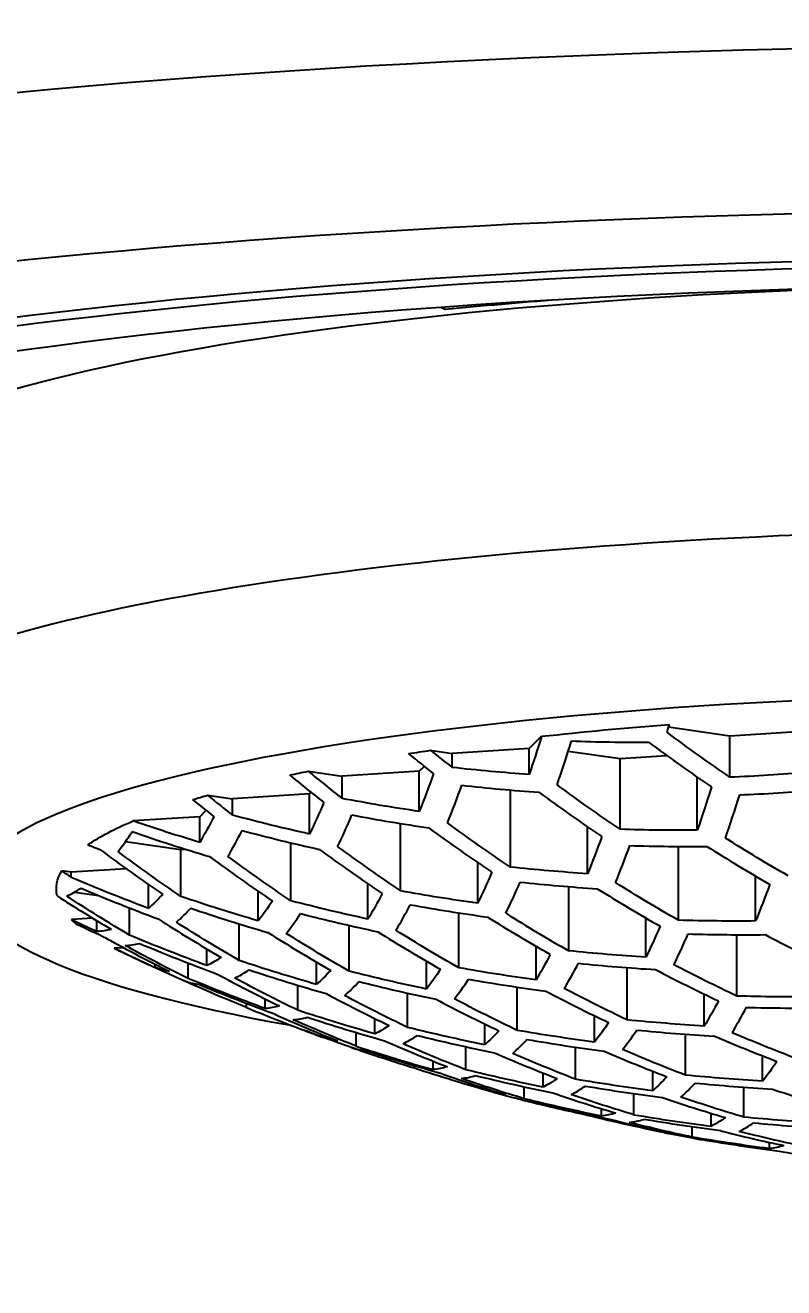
# Model space of a CAD drawing. Header units: millimetres. Extents: x 4900 to 5740, y 840 to 1434.
# Drawn here: x 5028.22 to 5033.55, y 1180.34 to 1189.21 of the extents above; entities that cross this region are included whole.
import ezdxf

# ---------------------------------------------------------------- set-up
doc = ezdxf.new("R2010")
doc.units = ezdxf.units.MM
doc.layers.add('DIM', color=3, linetype='Continuous')
doc.styles.get("Standard").update_dxf_attribs({"font": 'arial.ttf'})
doc.dimstyles.new('사본 ISO-25', dxfattribs={"dimtxt": 7, "dimasz": 7, "dimexe": 2.1, "dimexo": 2.1, "dimgap": 2, "dimtad": 1, "dimtih": 1, "dimtoh": 1, "dimdec": 1, "dimdsep": 46, "dimtxsty": 'Standard', "dimcen": 0, "dimclrd": 3, "dimclre": 3, "dimclrt": 4, "dimazin": 2, "dimtp": 0.1, "dimtm": 0.1, "dimtfac": 0.714286, "dimtdec": 1, "dimtmove": 0, "dimatfit": 3, "dimfxl": 1, "dimarcsym": 0})

# ---------------------------------------------------------------- blocks, each defined once
blk = doc.blocks.new('*D77')
at = {"layer": 'DIM', "color": 3, "lineweight": -2, "transparency": 16777216}
for p, q in [((5033.6345, 1215.6334), (4986.118, 1215.6334)), ((4988.218, 1209.6334), (4988.218, 1148.1968)), ((4988.218, 1076.6332), (4988.218, 1138.0699)), ((4989.5044, 1070.6332), (4990.318, 1070.6332))]:
    blk.add_line(p, q, dxfattribs=at)
at = {"layer": 'DIM', "color": 3, "transparency": 16777216}
for points in [[(4987.218, 1209.6334), (4989.218, 1209.6334), (4988.218, 1215.6334)], [(4987.218, 1076.6332), (4989.218, 1076.6332), (4988.218, 1070.6332)]]:
    blk.add_solid(points, dxfattribs=at)
at = {"layer": 'DIM', "color": 4, "transparency": 16777216, "insert": (4988.218, 1143.1333), "char_height": 6, "attachment_point": 5}
blk.add_mtext('145', dxfattribs=at)

msp = doc.modelspace()

# ---------------------------------------------------------------- linework, layer by layer
at = {"extrusion": (0, 1, 0)}
for p, q in [((5031.1361, 1187.2317), (5031.1685, 1187.2162)), ((5032.7405, 1184.2793), (5033.1717, 1184.2165)), ((5031.7597, 1184.1273), (5031.8471, 1184.2133)), ((5033.1717, 1184.2165), (5033.7143, 1184.2508)), ((5033.1717, 1183.9255), (5033.1717, 1184.2165)), ((5031.0664, 1184.1149), (5031.2172, 1184.093)), ((5031.7597, 1184.1273), (5031.2172, 1184.093)), ((5031.7597, 1183.9449), (5031.7597, 1184.1273)), ((5032.0347, 1184.1099), (5032.399, 1184.0568)), ((5031.2172, 1183.9947), (5031.2172, 1184.093)), ((5032.399, 1184.0568), (5032.7288, 1184.0776)), ((5032.399, 1183.5597), (5032.399, 1184.0568)), ((5030.2055, 1183.9681), (5030.4444, 1183.9332)), ((5030.9869, 1183.9675), (5030.4444, 1183.9332)), ((5030.4444, 1183.7766), (5030.4444, 1183.9332)), ((5030.9869, 1183.9675), (5031.0225, 1184.0026)), ((5030.9869, 1183.6855), (5030.9869, 1183.9675)), ((5032.9415, 1183.5531), (5032.9415, 1183.9264)), ((5031.6276, 1183.2942), (5031.6276, 1183.8359)), ((5029.4978, 1183.7992), (5029.6731, 1183.7736)), ((5030.2156, 1183.8079), (5029.6731, 1183.7736)), ((5029.6731, 1183.6592), (5029.6731, 1183.7736)), ((5030.2156, 1183.8079), (5030.2276, 1183.8197)), ((5030.2156, 1183.5261), (5030.2156, 1183.8079)), ((5029.4428, 1183.6482), (5029.4884, 1183.6931)), ((5029.4428, 1183.6482), (5028.9739, 1183.6185)), ((5029.4428, 1183.4672), (5029.4428, 1183.6482)), ((5030.8548, 1183.1268), (5030.8548, 1183.6005)), ((5032.1701, 1183.2474), (5032.1701, 1183.5769)), ((5028.9218, 1183.4748), (5029.3107, 1183.4181)), ((5029.3107, 1183.4181), (5029.3412, 1183.42)), ((5029.3107, 1183.0874), (5029.3107, 1183.4181)), ((5030.0835, 1183.057), (5030.0835, 1183.4648)), ((5032.8094, 1182.9205), (5032.8094, 1183.4388)), ((5031.3974, 1183.0396), (5031.3974, 1183.3276)), ((5028.5393, 1183.2585), (5028.4718, 1183.2683)), ((5028.9248, 1183.2828), (5028.5393, 1183.2585)), ((5028.5393, 1183.2212), (5028.5393, 1183.2585)), ((5033.3519, 1182.9151), (5033.3519, 1183.2311)), ((5029.0819, 1183.0037), (5029.0819, 1183.1716)), ((5029.8532, 1182.9159), (5029.8532, 1183.1238)), ((5030.626, 1182.9286), (5030.626, 1183.1764)), ((5032.038, 1182.7055), (5032.038, 1183.1567)), ((5028.5641, 1183.1188), (5028.7313, 1183.0945)), ((5028.9498, 1182.8154), (5028.9498, 1183.0064)), ((5031.2653, 1182.5858), (5031.2653, 1182.972)), ((5028.6886, 1182.9353), (5028.5398, 1182.9259)), ((5028.7195, 1182.8417), (5028.7195, 1182.9164)), ((5029.7211, 1182.637), (5029.7211, 1182.8945)), ((5030.4939, 1182.5619), (5030.4939, 1182.8839)), ((5032.5806, 1182.6608), (5032.5806, 1182.9357)), ((5033.2198, 1182.3871), (5033.2198, 1182.8186)), ((5028.907, 1182.7273), (5028.8412, 1182.7232)), ((5029.4923, 1182.6017), (5029.4923, 1182.7184)), ((5031.8078, 1182.5015), (5031.8078, 1182.7366)), ((5029.13, 1182.587), (5029.13, 1182.6107)), ((5029.3602, 1182.5116), (5029.3602, 1182.6201)), ((5030.2637, 1182.4691), (5030.2637, 1182.626)), ((5031.0364, 1182.4368), (5031.0364, 1182.6329)), ((5032.4485, 1182.2198), (5032.4485, 1182.587)), ((5030.1315, 1182.2874), (5030.1315, 1182.4634)), ((5031.6757, 1182.1461), (5031.6757, 1182.4501)), ((5029.7706, 1182.3076), (5029.7706, 1182.3341)), ((5029.9027, 1182.2998), (5029.9027, 1182.3667)), ((5030.9043, 1182.1673), (5030.9043, 1182.4079)), ((5032.991, 1182.1767), (5032.991, 1182.4007)), ((5032.2182, 1182.0637), (5032.2182, 1182.2491)), ((5030.6741, 1182.1216), (5030.6741, 1182.2293)), ((5031.4469, 1182.0443), (5031.4469, 1182.1912)), ((5030.3131, 1182.0958), (5030.3131, 1182.1132)), ((5030.542, 1182.0354), (5030.542, 1182.1314)), ((5032.8589, 1181.8313), (5032.8589, 1182.1188)), ((5031.3148, 1181.8691), (5031.3148, 1182.0309)), ((5032.0861, 1181.8028), (5032.0861, 1182.0279)), ((5030.9524, 1181.8797), (5030.9524, 1181.8958)), ((5031.0845, 1181.8703), (5031.0845, 1181.9296)), ((5033.4014, 1181.7891), (5033.4014, 1181.9647)), ((5031.8573, 1181.7472), (5031.8573, 1181.8462)), ((5032.6286, 1181.7215), (5032.6286, 1181.859)), ((5031.4949, 1181.7141), (5031.4949, 1181.7248)), ((5031.7252, 1181.6655), (5031.7252, 1181.7492)), ((5033.2693, 1181.5362), (5033.2693, 1181.7467)), ((5032.4965, 1181.553), (5032.4965, 1181.701)), ((5032.1356, 1181.5562), (5032.1356, 1181.5611)), ((5032.2677, 1181.5437), (5032.2677, 1181.5952)), ((5033.0391, 1181.4721), (5033.0391, 1181.5627)), ((5032.6781, 1181.4335), (5032.6781, 1181.4371)), ((5032.9069, 1181.3957), (5032.9069, 1181.4668)), ((5033.4495, 1181.3146), (5033.4495, 1181.3582))]:
    msp.add_line(p, q, dxfattribs=at)
at = {"extrusion": (2.22045e-16, 0, -1)}
for start, end in [(293.19811, 295.92481), (289.23021, 290.6922), (284.82045, 285.58596), (280.30121, 281.04997)]:
    msp.add_arc((-5035.7345, 1196.8559), 15.7243, start, end, dxfattribs=at)
for centre, major_axis, ratio, start_param, end_param in [((5035.7345, 1186.2918), (16, 0), 0.173648, 0.355421, 2.786171), ((5035.7345, 1185.3069), (15, 0), 0.173648, 0, 3.141593), ((5035.7345, 1185.3069), (12.8, 0), 0.173648, 5.444417, 10.263547), ((5035.7345, 1184.1252), (8.9, 0), 0.173648, 6.105932, 9.602032), ((5035.7345, 1183.1404), (7.9, 0), 0.173648, 5.509136, 10.198852), ((5031.6968, 1196.9795), (0.4646, 15.1733), 0.17101, 3.72128, 3.727959), ((5036.5693, 1197.0287), (-3.1757, 15.3455), 0.754407, 2.397658, 2.411742), ((5031.1046, 1196.9977), (0.4592, 14.9981), 0.17101, 3.651892, 3.692911), ((5033.3062, 1198.0145), (6.0414, 12.6628), 0.925417, 3.522703, 3.56397), ((5037.5978, 1197.2415), (-3.132, 15.1342), 0.754407, 2.438008, 2.478842), ((5035.7971, 1196.8689), (-3.1865, 15.3978), 0.754407, 2.391113, 2.41338), ((5030.5138, 1197.0158), (0.4531, 14.7968), 0.17101, 3.583079, 3.623717), ((5033.5114, 1197.9166), (6.1653, 12.9226), 0.925417, 3.451402, 3.492161), ((5033.5114, 1197.9166), (6.1653, 12.9226), 0.925417, 3.597437, 3.637763), ((5035.0258, 1196.7092), (-3.1787, 15.3602), 0.754407, 2.395806, 2.412164), ((5036.8264, 1197.0819), (-3.1679, 15.308), 0.754407, 2.443289, 2.48357), ((5032.2877, 1196.9615), (0.4692, 15.3227), 0.17101, 3.644623, 3.684659), ((5029.9216, 1197.0339), (0.446, 14.5676), 0.17101, 3.514002, 3.554559), ((5033.7166, 1197.8187), (6.2762, 13.155), 0.925417, 3.381497, 3.42205), ((5028.7385, 1197.0701), (0.4293, 14.0216), 0.17101, 3.372126, 3.413399), ((5034.1271, 1197.6228), (6.4614, 13.5431), 0.925417, 3.243078, 3.2841), ((5029.3307, 1197.052), (0.4382, 14.3101), 0.17101, 3.443995, 3.484756), ((5033.9218, 1197.7207), (6.3747, 13.3615), 0.925417, 3.312382, 3.353022), ((5034.3323, 1197.5249), (6.5367, 13.701), 0.925417, 3.208403, 3.214752), ((5033.7393, 1196.443), (-3.1239, 15.0951), 0.754407, 2.43669, 2.477652), ((5035.2829, 1196.7624), (-3.1834, 15.3827), 0.754407, 2.445464, 2.485513), ((5035.4115, 1196.7891), (-3.185, 15.3902), 0.754414, 2.445685, 2.485712), ((5031.6955, 1196.9796), (0.4646, 15.173), 0.17101, 3.576374, 3.615925), ((5033.7166, 1197.8187), (6.2762, 13.155), 0.925417, 3.526263, 3.565976), ((5037.2121, 1197.1617), (-3.1523, 15.2327), 0.754407, 2.513462, 2.552845), ((5034.5107, 1196.6026), (-3.1631, 15.2848), 0.754407, 2.442483, 2.482839), ((5028.7385, 1197.0701), (0.4293, 14.0216), 0.17101, 3.223795, 3.265069), ((5034.7427, 1197.3291), (6.6547, 13.9485), 0.925417, 3.181462, 3.222301), ((5031.1046, 1196.9977), (0.4592, 14.9981), 0.17101, 3.508383, 3.547721), ((5033.9218, 1197.7207), (6.3747, 13.3615), 0.925417, 3.456909, 3.496301), ((5036.4408, 1197.0021), (-3.1788, 15.3604), 0.754407, 2.516596, 2.555609), ((5032.5812, 1196.2034), (-3.0273, 14.6296), 0.754386, 2.503605, 2.538961), ((5029.3294, 1197.052), (0.4381, 14.3095), 0.17101, 3.298435, 3.338767), ((5034.5375, 1197.427), (6.601, 13.8359), 0.925417, 3.251382, 3.291422), ((5029.9216, 1197.0339), (0.446, 14.5676), 0.17101, 3.370178, 3.409895), ((5034.3323, 1197.5249), (6.5367, 13.701), 0.925417, 3.32018, 3.35973), ((5030.5124, 1197.0158), (0.453, 14.7963), 0.17101, 3.439858, 3.479253), ((5034.1271, 1197.6228), (6.4614, 13.5431), 0.925417, 3.388386, 3.427725), ((5035.798, 1196.869), (-3.1865, 15.3978), 0.754407, 2.517501, 2.556408), ((5035.2896, 1197.0681), (6.7463, 14.1439), 0.92539, 3.141325, 3.155009), ((5033.3537, 1196.3632), (-3.0969, 14.9648), 0.754407, 2.5066, 2.54678), ((5032.1958, 1196.1236), (-2.9849, 14.4235), 0.754407, 2.567037, 2.607904), ((5034.125, 1196.5228), (-3.1459, 15.2016), 0.754407, 2.512587, 2.552062), ((5034.8972, 1196.6826), (-3.1756, 15.3451), 0.754407, 2.516171, 2.555229), ((5032.2864, 1196.9615), (0.4692, 15.3224), 0.17101, 3.504321, 3.54279), ((5034.1271, 1197.6228), (6.4614, 13.5431), 0.925417, 3.528888, 3.567459), ((5036.8264, 1197.0819), (-3.1679, 15.308), 0.754407, 2.585447, 2.623764), ((5035.7345, 1183.1404), (7.3, 0), 0.173648, 3.476964, 3.484686), ((5035.7004, 1196.8722), (6.7707, 14.1916), 0.925417, 3.134852, 3.156789), ((5029.3294, 1197.052), (0.4381, 14.3095), 0.17101, 3.152489, 3.193253), ((5035.1531, 1197.1333), (6.7312, 14.1087), 0.925417, 3.18675, 3.227036), ((5031.6955, 1196.9796), (0.4646, 15.1729), 0.17101, 3.43689, 3.475287), ((5034.3323, 1197.5249), (6.5367, 13.701), 0.925417, 3.460924, 3.499321), ((5032.968, 1196.2834), (-3.0649, 14.81), 0.754407, 2.575351, 2.61506), ((5029.9203, 1197.0339), (0.446, 14.5671), 0.17101, 3.227361, 3.267081), ((5034.9479, 1197.2312), (6.6981, 14.0393), 0.925417, 3.256933, 3.296318), ((5031.1033, 1196.9977), (0.4592, 14.9976), 0.17101, 3.368702, 3.407275), ((5034.5375, 1197.427), (6.601, 13.8359), 0.925417, 3.393321, 3.43179), ((5036.0551, 1196.9223), (-3.185, 15.3903), 0.754407, 2.587034, 2.625129), ((5029.9202, 1197.0339), (0.446, 14.567), 0.17101, 3.082686, 3.123245), ((5030.5124, 1197.0158), (0.453, 14.7963), 0.17101, 3.299157, 3.338161), ((5034.7427, 1197.3291), (6.6547, 13.9485), 0.925417, 3.325614, 3.364407), ((5035.2829, 1196.7624), (-3.1834, 15.3827), 0.754407, 2.586837, 2.624954), ((5033.7393, 1196.443), (-3.1239, 15.0951), 0.754407, 2.581156, 2.620057), ((5034.5115, 1196.6028), (-3.1632, 15.2849), 0.754407, 2.584948, 2.623327), ((5035.9056, 1196.7743), (6.7675, 14.1847), 0.925417, 3.189211, 3.229241), ((5032.5823, 1196.2036), (-3.0276, 14.6301), 0.754407, 2.643679, 2.683197), ((5030.5111, 1197.0159), (0.453, 14.7959), 0.17101, 3.158002, 3.197402), ((5035.3583, 1197.0354), (6.7543, 14.1571), 0.925417, 3.26007, 3.299086), ((5032.8773, 1196.9434), (0.473, 15.4471), 0.17101, 3.434783, 3.472487), ((5034.5375, 1197.427), (6.601, 13.8359), 0.925417, 3.53077, 3.568521), ((5032.2864, 1196.9615), (0.4692, 15.3224), 0.17101, 3.367693, 3.405445), ((5034.7427, 1197.3291), (6.6547, 13.9485), 0.925417, 3.463727, 3.50143), ((5033.3537, 1196.3632), (-3.0969, 14.9648), 0.754407, 2.648916, 2.687513), ((5031.1033, 1196.9977), (0.4592, 14.9976), 0.17101, 3.230043, 3.268617), ((5035.1531, 1197.1333), (6.7312, 14.1087), 0.925417, 3.329027, 3.367345), ((5031.6942, 1196.9796), (0.4646, 15.1726), 0.17101, 3.299642, 3.337679), ((5034.9479, 1197.2312), (6.6981, 14.0393), 0.925417, 3.396624, 3.434513), ((5035.798, 1196.869), (-3.1865, 15.3978), 0.754407, 2.655448, 2.692912), ((5031.102, 1196.9978), (0.4592, 14.9972), 0.17101, 3.08958, 3.128922), ((5035.7004, 1196.8722), (6.7707, 14.1916), 0.925417, 3.260977, 3.299889), ((5034.1259, 1196.523), (-3.1459, 15.2018), 0.754407, 2.652534, 2.690502), ((5034.8972, 1196.6826), (-3.1756, 15.3451), 0.754407, 2.654636, 2.692235), ((5032.968, 1196.2834), (-3.0649, 14.81), 0.754407, 2.716546, 2.75509), ((5031.6942, 1196.9796), (0.4646, 15.1726), 0.17101, 3.16208, 3.200479), ((5035.5635, 1196.9375), (6.7675, 14.1847), 0.925417, 3.330617, 3.368714), ((5033.7402, 1196.4432), (-3.1239, 15.0954), 0.754407, 2.719593, 2.757394), ((5032.2851, 1196.9615), (0.4691, 15.3221), 0.17101, 3.231926, 3.269681), ((5035.3583, 1197.0354), (6.7543, 14.1571), 0.925417, 3.398494, 3.436052), ((5032.8773, 1196.9434), (0.473, 15.4471), 0.17101, 3.300032, 3.337392), ((5035.1531, 1197.1333), (6.7312, 14.1087), 0.925417, 3.465488, 3.502755), ((5035.2837, 1196.7626), (-3.1834, 15.3828), 0.754407, 2.722548, 2.75963), ((5032.2851, 1196.9615), (0.4691, 15.3221), 0.17101, 3.101923, 3.133046), ((5035.974, 1196.7417), (6.7642, 14.1778), 0.925417, 3.330473, 3.36859), ((5034.5115, 1196.6028), (-3.1632, 15.2849), 0.754407, 2.721521, 2.758846), ((5035.7004, 1196.8722), (6.7707, 14.1916), 0.925417, 3.399034, 3.4365), ((5033.3545, 1196.3634), (-3.097, 14.9651), 0.754407, 2.786759, 2.824629), ((5032.876, 1196.9434), (0.473, 15.4469), 0.17101, 3.164884, 3.202589), ((5034.1259, 1196.523), (-3.1459, 15.2018), 0.754407, 2.78812, 2.825397), ((5033.4682, 1196.9253), (0.4761, 15.5477), 0.17101, 3.233241, 3.270443), ((5035.5635, 1196.9375), (6.7675, 14.1847), 0.925417, 3.466309, 3.503373), ((5033.4669, 1196.9253), (0.476, 15.5475), 0.17101, 3.115896, 3.13577), ((5036.1792, 1196.6438), (6.7477, 14.1433), 0.925417, 3.398277, 3.435875), ((5033.7402, 1196.4432), (-3.1239, 15.0954), 0.754407, 2.855036, 2.892492)]:
    msp.add_ellipse(centre, major_axis=major_axis, ratio=ratio, start_param=start_param, end_param=end_param)
for centre, major_axis, ratio, start_param, end_param in [((5035.7345, 1185.3069), (-13.1, 0), 0.173648, 5.415533, 10.29243), ((5035.7345, 1185.3069), (-12, 0), 0.173648, 6.071672, 10.172866), ((5035.7345, 1185.8486), (-8.9, 0), 0.173648, 0, 1.441802), ((5035.7345, 1185.7993), (-9.35, 0), 0.173648, 1.060606, 1.156322), ((5035.7345, 1183.1404), (-7.3, 0), 0.173648, 1.009213, 1.148959), ((5030.9077, 1197.0037), (0.4573, 14.934), 0.17101, 2.593919, 2.629807), ((5037.7272, 1197.2683), (-3.124, 15.0959), 0.754407, 3.805349, 3.846305), ((5035.7345, 1183.1404), (-7.3, 0), 0.173648, 0.849024, 0.876984), ((5036.4399, 1197.0019), (-3.1788, 15.3605), 0.754407, 3.871008, 3.887425), ((5035.7345, 1183.1404), (-7.3, 0), 0.173648, 0.684067, 0.711466), ((5035.6685, 1196.8423), (-3.1865, 15.3978), 0.754407, 3.869807, 3.892068), ((5030.3155, 1197.0218), (0.4508, 14.7232), 0.17101, 2.657949, 2.698807), ((5033.443, 1197.9492), (6.1255, 12.8391), 0.925417, 2.791844, 2.832874), ((5033.443, 1197.9492), (6.1255, 12.8391), 0.925417, 2.645292, 2.68588), ((5036.955, 1197.1085), (-3.1633, 15.2854), 0.754407, 3.800222, 3.840574), ((5032.0895, 1196.9675), (0.4677, 15.2754), 0.17101, 2.597393, 2.637568), ((5035.7345, 1183.1404), (-7.3, 0), 0.173648, 0.518538, 0.546501), ((5034.8963, 1196.6825), (-3.1756, 15.345), 0.754407, 3.871567, 3.885472), ((5029.7246, 1197.0399), (0.4435, 14.485), 0.17101, 2.727258, 2.768055), ((5033.6482, 1197.8513), (6.2406, 13.0805), 0.925417, 2.862262, 2.90306), ((5033.8534, 1197.7534), (6.3432, 13.2955), 0.925417, 2.931508, 2.972367), ((5035.7345, 1183.1404), (-7.3, 0), 0.173648, 0.247305, 0.386799), ((5034.0587, 1197.6555), (6.4337, 13.4853), 0.925417, 3.000571, 3.036167), ((5029.1325, 1197.058), (0.4351, 14.217), 0.170948, 2.797359, 2.838393), ((5036.0542, 1196.9221), (-3.185, 15.3904), 0.754407, 3.797467, 3.837494), ((5036.1836, 1196.9489), (-3.1834, 15.3829), 0.754407, 3.797613, 3.837661), ((5031.4986, 1196.9856), (0.4629, 15.1175), 0.17101, 2.666139, 2.705844), ((5033.6482, 1197.8513), (6.2406, 13.0805), 0.925417, 2.717502, 2.757445), ((5037.3415, 1197.1885), (-3.146, 15.2022), 0.754407, 3.730954, 3.770424), ((5033.8679, 1196.4696), (-3.1318, 15.1332), 0.754407, 3.804479, 3.845317), ((5034.6401, 1196.6294), (-3.1678, 15.3075), 0.754407, 3.799681, 3.839965), ((5035.7345, 1183.1404), (-7.3, 0), 0.173648, 6.244461, 6.384284), ((5033.0965, 1196.31), (-3.0761, 14.8644), 0.754407, 3.812035, 3.818355), ((5034.6743, 1197.3618), (6.638, 13.9134), 0.925417, 3.061937, 3.102899), ((5030.9065, 1197.0037), (0.4571, 14.9336), 0.170948, 2.734492, 2.774008), ((5033.8534, 1197.7534), (6.3432, 13.2955), 0.925417, 2.787489, 2.827081), ((5034.0587, 1197.6555), (6.4337, 13.4853), 0.925417, 2.856285, 2.895801), ((5036.5693, 1197.0287), (-3.1758, 15.3455), 0.754414, 3.727897, 3.766955), ((5032.6806, 1196.9494), (0.4716, 15.4083), 0.170948, 2.671925, 2.710821), ((5032.7109, 1196.2302), (-3.0406, 14.6929), 0.754407, 3.74269, 3.783713), ((5029.1324, 1197.0581), (0.4353, 14.217), 0.17101, 2.944288, 2.984882), ((5034.4691, 1197.4597), (6.5808, 13.7934), 0.925417, 2.992806, 3.032985), ((5029.7233, 1197.04), (0.4435, 14.4845), 0.17101, 2.87282, 2.912766), ((5034.2639, 1197.5576), (6.5128, 13.651), 0.925417, 2.924422, 2.964129), ((5030.3155, 1197.0218), (0.4508, 14.7232), 0.17101, 2.803128, 2.842722), ((5035.7345, 1183.1404), (-7.3, 0), 0.173648, 6.085382, 6.113154), ((5035.3583, 1197.0354), (6.7543, 14.1571), 0.925417, 3.127608, 3.143665), ((5033.4822, 1196.3898), (-3.1064, 15.0109), 0.754407, 3.735362, 3.775403), ((5035.6685, 1196.8423), (-3.1865, 15.3978), 0.754407, 3.726828, 3.765737), ((5032.0894, 1196.9675), (0.4677, 15.2754), 0.17101, 2.739693, 2.778286), ((5034.0587, 1197.6555), (6.4337, 13.4853), 0.925417, 2.715942, 2.75468), ((5029.1308, 1197.058), (0.4351, 14.2163), 0.170933, 3.090778, 3.131816), ((5035.0847, 1197.166), (6.7213, 14.0879), 0.925417, 3.056757, 3.097114), ((5034.2544, 1196.5496), (-3.1522, 15.2321), 0.754407, 3.730406, 3.76979), ((5035.0258, 1196.7092), (-3.1787, 15.3602), 0.754407, 3.727632, 3.766648), ((5032.3252, 1196.1504), (-2.9998, 14.4956), 0.754407, 3.673872, 3.714515), ((5031.4973, 1196.9857), (0.4629, 15.1171), 0.17101, 2.807368, 2.845909), ((5034.2639, 1197.5576), (6.5128, 13.651), 0.925417, 2.7843, 2.82284), ((5029.7233, 1197.04), (0.4435, 14.4845), 0.17101, 3.016399, 3.056346), ((5034.8795, 1197.2639), (6.6848, 14.0114), 0.925417, 2.98753, 3.027005), ((5036.1836, 1196.9489), (-3.1834, 15.3829), 0.754407, 3.658178, 3.696294), ((5029.7217, 1197.04), (0.4433, 14.4838), 0.170948, 3.161107, 3.201911), ((5035.4951, 1196.9701), (6.7642, 14.1778), 0.925417, 3.054143, 3.094196), ((5033.0965, 1196.31), (-3.0761, 14.8644), 0.754407, 3.667157, 3.70671), ((5030.3142, 1197.0219), (0.4508, 14.7227), 0.17101, 2.944981, 2.98418), ((5034.6743, 1197.3618), (6.638, 13.9134), 0.925417, 2.919431, 2.958329), ((5030.9064, 1197.0037), (0.4572, 14.9335), 0.17101, 2.875529, 2.914269), ((5034.4691, 1197.4597), (6.5808, 13.7934), 0.925417, 2.851975, 2.890568), ((5031.9395, 1196.0706), (-2.9534, 14.2715), 0.754407, 3.60484, 3.645399), ((5035.5635, 1196.9375), (6.7675, 14.1847), 0.925417, 3.053945, 3.093974), ((5035.4123, 1196.7892), (-3.1849, 15.3903), 0.754407, 3.658057, 3.696153), ((5033.8687, 1196.4698), (-3.1318, 15.1335), 0.754407, 3.662421, 3.701214), ((5034.6401, 1196.6294), (-3.1678, 15.3075), 0.754407, 3.65948, 3.697798), ((5032.6803, 1196.9494), (0.4718, 15.4083), 0.17101, 2.810307, 2.848107), ((5034.4691, 1197.4597), (6.5808, 13.7934), 0.925417, 2.714817, 2.752685), ((5030.3142, 1197.0219), (0.4508, 14.7227), 0.17101, 3.086392, 3.125988), ((5035.2899, 1197.068), (6.7477, 14.1433), 0.925417, 2.98442, 3.023481), ((5032.7109, 1196.2302), (-3.0407, 14.6929), 0.754414, 3.599167, 3.63851), ((5030.9051, 1197.0038), (0.4572, 14.9331), 0.17101, 3.014837, 3.053578), ((5035.0847, 1197.166), (6.7213, 14.0879), 0.925417, 2.916218, 2.954597), ((5032.0881, 1196.9676), (0.4677, 15.275), 0.17101, 2.877523, 2.915391), ((5034.6743, 1197.3618), (6.638, 13.9134), 0.925417, 2.78205, 2.81985), ((5030.905, 1197.0038), (0.4572, 14.9331), 0.17101, 3.155088, 3.194607), ((5031.4972, 1196.9857), (0.4629, 15.1171), 0.17101, 2.945436, 2.983613), ((5034.8795, 1197.2639), (6.6848, 14.0114), 0.925417, 2.849042, 2.88701), ((5035.6694, 1196.8424), (-3.1865, 15.3978), 0.754407, 3.590274, 3.627739), ((5032.3252, 1196.1504), (-2.9998, 14.4956), 0.754407, 3.530684, 3.570081), ((5035.7687, 1196.8396), (6.7708, 14.1916), 0.925417, 2.983296, 3.022207), ((5033.4831, 1196.39), (-3.1065, 15.0112), 0.754407, 3.595038, 3.633509), ((5034.2544, 1196.5496), (-3.1522, 15.2321), 0.754407, 3.592314, 3.630203), ((5035.0266, 1196.7094), (-3.1787, 15.3603), 0.754407, 3.590721, 3.628281), ((5031.4958, 1196.9857), (0.4627, 15.1167), 0.170948, 3.083181, 3.121725), ((5033.2712, 1196.9313), (0.4751, 15.5169), 0.17101, 2.87883, 2.916106), ((5036.1108, 1196.6764), (6.7543, 14.1571), 0.925417, 2.984099, 3.023116), ((5033.0974, 1196.3102), (-3.0762, 14.8647), 0.754407, 3.527606, 3.566006), ((5035.4951, 1196.9701), (6.7642, 14.1778), 0.925417, 2.914595, 2.952712), ((5032.0881, 1196.9676), (0.4677, 15.275), 0.17101, 3.013657, 3.051527), ((5035.2899, 1197.068), (6.7477, 14.1433), 0.925417, 2.847311, 2.88491), ((5032.679, 1196.9495), (0.4718, 15.408), 0.17101, 2.945796, 2.983251), ((5035.0847, 1197.166), (6.7213, 14.0879), 0.925417, 2.7806, 2.817924), ((5032.0868, 1196.9676), (0.4677, 15.2747), 0.17101, 3.150774, 3.189369), ((5035.9056, 1196.7743), (6.7675, 14.1847), 0.925417, 2.914472, 2.952569), ((5032.7117, 1196.2304), (-3.0407, 14.6933), 0.754407, 3.459468, 3.494167), ((5033.8688, 1196.4698), (-3.1319, 15.1334), 0.754414, 3.5255, 3.563205), ((5034.6409, 1196.6296), (-3.1679, 15.3077), 0.754407, 3.524118, 3.561385), ((5036.316, 1196.5785), (6.7312, 14.1087), 0.925417, 2.915841, 2.954159), ((5032.679, 1196.9495), (0.4718, 15.408), 0.17101, 3.080891, 3.118692), ((5033.2698, 1196.9314), (0.4749, 15.5166), 0.170948, 3.012881, 3.050159), ((5035.4951, 1196.9701), (6.7642, 14.1778), 0.925417, 2.779868, 2.81695), ((5033.4831, 1196.39), (-3.1065, 15.0112), 0.754407, 3.458404, 3.496157), ((5035.7687, 1196.8396), (6.7708, 14.1916), 0.925417, 2.846685, 2.88415), ((5033.2699, 1196.9314), (0.4751, 15.5166), 0.17101, 3.147784, 3.185752), ((5036.1108, 1196.6764), (6.7543, 14.1571), 0.925417, 2.847132, 2.884693), ((5034.2553, 1196.5498), (-3.1523, 15.2323), 0.754407, 3.457643, 3.494845), ((5033.8608, 1196.9133), (0.4777, 15.6015), 0.17101, 3.079441, 3.116765)]:
    msp.add_ellipse(centre, major_axis=major_axis, ratio=ratio, start_param=start_param, end_param=end_param, dxfattribs=at)

# ---------------------------------------------------------------- dimensions: what is measured, and where the dimension line sits
at = {"layer": 'DIM'}
dim = msp.add_linear_dim(base=(4988.218, 1070.6332), p1=(5035.7345, 1215.6334), p2=(4987.4044, 1070.6332), angle=90, dimstyle='사본 ISO-25', override={"dimtxt": 6, "dimasz": 6, "dimtad": 0}, dxfattribs=at)
dim.commit()
dim.dimension.update_dxf_attribs({"geometry": '*D77', "text_midpoint": (4988.218, 1143.1333)})

doc.saveas('drawing.dxf')
